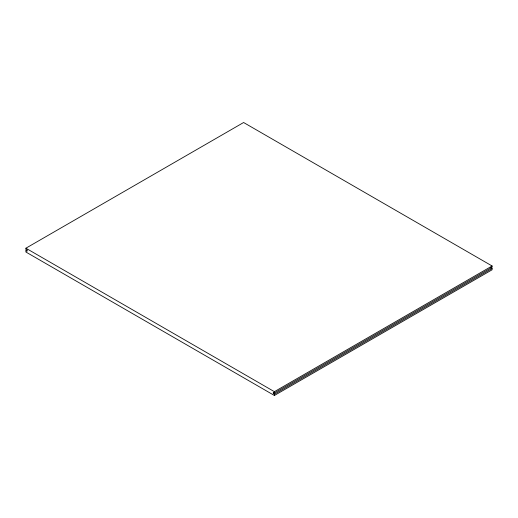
<?xml version="1.0" encoding="UTF-8"?>
<svg xmlns="http://www.w3.org/2000/svg" width="518" height="518" viewBox="0 0 518 518"><rect width="100%" height="100%" fill="white"/><g stroke="black" fill="none" stroke-linecap="round" stroke-linejoin="round"><path stroke-width="0.78" d="M25.9 248.206L243.609 122.513L492.1 265.98L492.1 267.256L273.297 393.576L273.297 392.307L274.391 392.942L274.391 391.673L25.9 248.206L25.9 249.475L27.001 250.11L27.001 251.385L25.9 250.744L25.9 252.02L274.391 395.487L492.1 269.794L492.1 268.525L490.701 267.715M25.9 250.744L27.299 249.941M274.391 391.673L492.1 265.98M273.297 393.576L274.391 394.211L492.1 268.525M274.391 394.211L274.391 395.487"/></g></svg>
